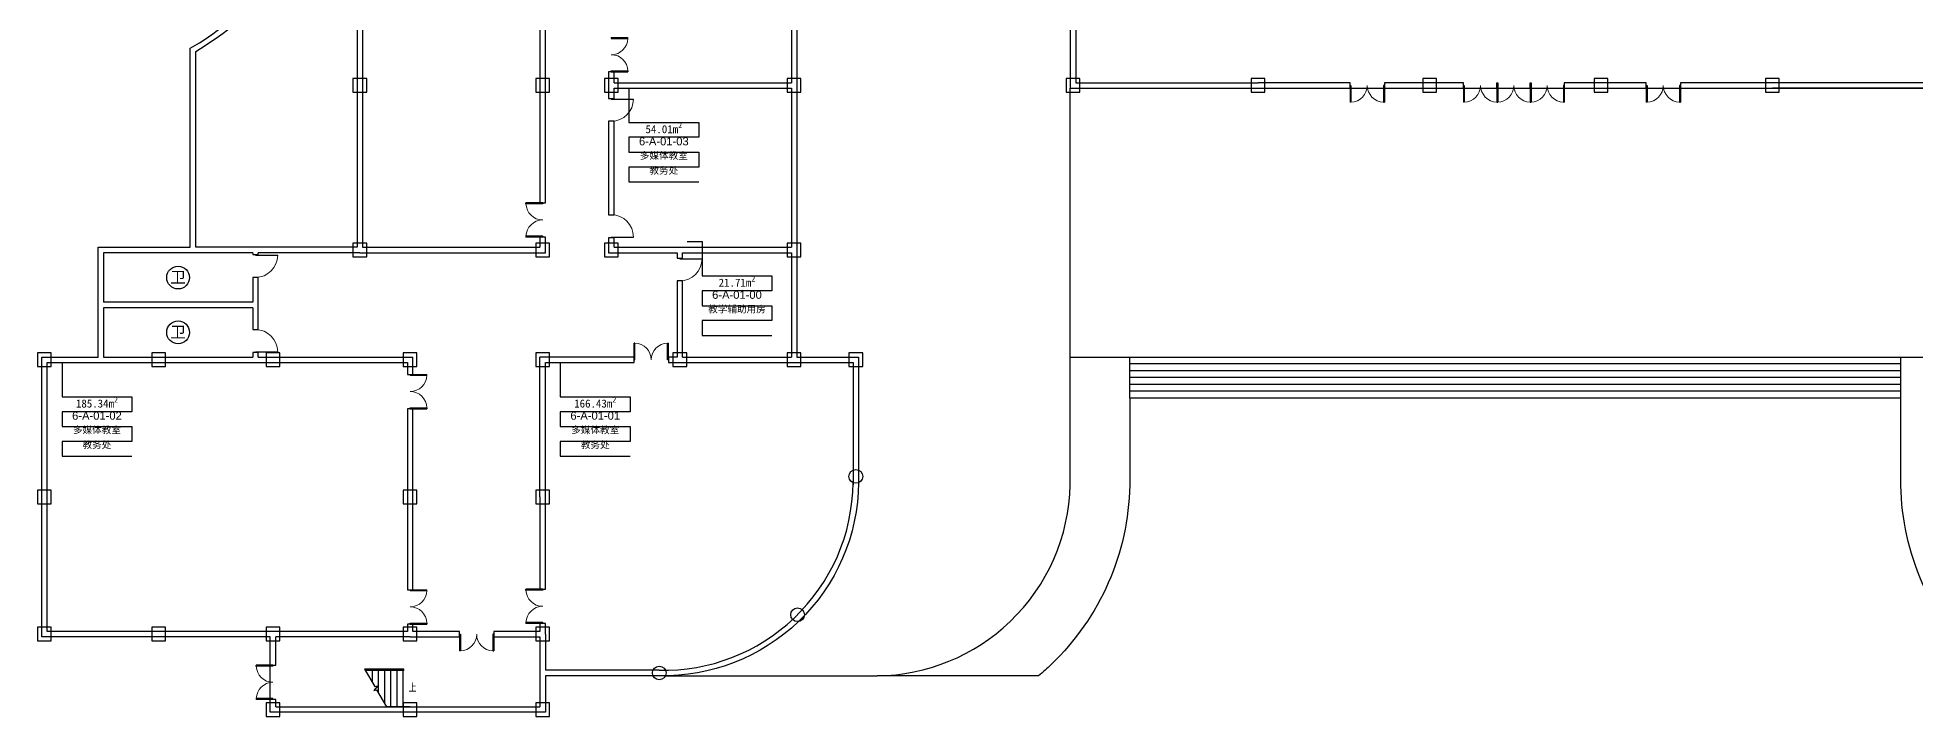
# Model space of a CAD drawing. Header units: millimetres. Extents: x 17250 to 146550, y 15000 to 99000.
# Drawn here: x 17250 to 99407, y 15000 to 44694 of the extents above; entities that cross this region are included whole.
import ezdxf

# ---------------------------------------------------------------- set-up
doc = ezdxf.new("R2010")
doc.units = ezdxf.units.MM
for name, color, linetype in [('4.1结构柱', 7, 'Continuous'), ('4.2墙体', 7, 'Continuous'), ('5面积', 7, 'Continuous'), ('6房间号', 7, 'Continuous'), ('7用途', 6, 'Continuous'), ('8单位', 4, 'Continuous')]:
    doc.layers.add(name, color=color, linetype=linetype)
doc.styles.add('_TCH_DIM', font='SIMPLEX', dxfattribs={"bigfont": 'GBCBIG'})
doc.styles.add('丙图', font='arial.ttf', dxfattribs={"height": 900})
doc.styles.add('乙图', font='arial.ttf', dxfattribs={"height": 600})

# ---------------------------------------------------------------- blocks, each defined once
blk = doc.blocks.new('$DorLib2D$00000002')
for p, q in [((-0.5, 0), (-0.5, 0.4875)), ((-0.475, 0.4875), (-0.5, 0.4875)), ((-0.5, 0), (-0.475, 0)), ((-0.475, 0), (-0.475, 0.4875)), ((0.475, 0), (0.475, 0.4875)), ((0.475, 0.4875), (0.5, 0.4875)), ((0.5, 0), (0.475, 0)), ((0.5, 0), (0.5, 0.4875))]:
    blk.add_line(p, q)
at = {"lineweight": 13}
for centre, start, end in [((-0.4875, 0), 0, 88.53072), ((0.4875, 0), 91.46928, 180)]:
    blk.add_arc(centre, 0.4875, start, end, dxfattribs=at)
blk = doc.blocks.new('$DorLib2D$00000003')
blk.add_line((0.47, 0), (0.47, 0.97))
at = {"lineweight": 13}
blk.add_arc((0.47, 0), 0.97, 90, 180, dxfattribs=at)
blk = doc.blocks.new('_FZHK')
blk.add_lwpolyline([(-0.5, -0.5), (0.5, -0.5), (0.5, 0.5), (-0.5, 0.5)], close=True)
blk = doc.blocks.new('_YZHK')
blk.add_circle((0, 0), 0.5)

msp = doc.modelspace()

# ---------------------------------------------------------------- linework, layer by layer
at = {"layer": '4.2墙体'}
for p, q in [((31230, 49800), (31230, 42600)), ((31470, 49680), (31470, 42600)), ((50230, 49800), (50230, 42720)), ((62670, 49920), (62670, 42720)), ((39230, 47730), (39230, 42600)), ((39470, 42600), (39470, 47730)), ((24170, 35520), (24170, 44090)), ((42470, 43194), (42230, 43194)), ((42230, 43194), (42230, 42720)), ((42470, 42720), (42470, 43194)), ((31230, 42600), (31230, 35520)), ((31470, 42600), (31470, 35520)), ((39230, 42600), (39230, 37465)), ((39470, 37465), (39470, 42600)), ((42230, 42720), (42230, 42030)), ((42230, 42030), (42470, 42030)), ((42470, 42720), (50230, 42720)), ((42470, 42030), (42470, 42480)), ((42470, 42480), (50230, 42480)), ((50230, 42480), (50230, 35520)), ((62430, 42480), (70650, 42480)), ((62670, 42720), (70650, 42720)), ((74674, 42720), (70650, 42720)), ((70650, 42480), (74674, 42480)), ((74674, 42480), (74674, 42720)), ((78150, 42720), (76174, 42720)), ((76174, 42720), (76174, 42480)), ((76174, 42480), (78150, 42480)), ((79632, 42720), (78150, 42720)), ((78150, 42480), (79632, 42480)), ((79632, 42480), (79632, 42720)), ((81089, 42720), (81132, 42720)), ((81089, 42480), (81089, 42720)), ((81132, 42480), (81089, 42480)), ((81132, 42720), (81132, 42480)), ((82546, 42720), (82589, 42720)), ((82546, 42480), (82546, 42720)), ((82589, 42480), (82546, 42480)), ((82589, 42720), (82589, 42480)), ((85650, 42720), (84046, 42720)), ((84046, 42720), (84046, 42480)), ((84046, 42480), (85650, 42480)), ((87626, 42720), (85650, 42720)), ((85650, 42480), (87626, 42480)), ((87626, 42480), (87626, 42720)), ((93150, 42720), (89126, 42720)), ((89126, 42720), (89126, 42480)), ((89126, 42480), (93150, 42480)), ((101130, 42720), (93150, 42720)), ((101370, 42480), (93150, 42480)), ((42230, 41030), (42230, 36940)), ((42470, 41030), (42230, 41030)), ((42470, 36940), (42470, 41030)), ((39230, 37465), (39470, 37465)), ((42230, 36940), (42470, 36940)), ((26785, 35520), (24170, 35520)), ((31230, 35520), (26785, 35520)), ((31470, 35520), (39230, 35520)), ((39470, 35965), (39230, 35965)), ((39230, 35965), (39230, 35520)), ((39470, 35280), (39470, 35965)), ((42470, 35940), (42230, 35940)), ((42230, 35940), (42230, 35280)), ((42470, 35520), (42470, 35940)), ((42470, 35520), (45350, 35520)), ((45350, 35520), (50230, 35520)), ((26665, 35280), (20135, 35280)), ((20135, 35280), (20135, 33114)), ((26665, 35280), (26665, 35202)), ((26665, 35202), (26905, 35202)), ((31350, 35280), (26905, 35280)), ((26905, 35202), (26905, 35280)), ((31350, 35280), (39470, 35280)), ((42230, 35280), (45230, 35280)), ((45230, 35280), (45230, 35047)), ((45230, 35047), (45470, 35047)), ((45470, 35280), (50230, 35280)), ((45470, 35047), (45470, 35280)), ((50230, 35280), (50230, 30720)), ((26905, 34202), (26665, 34202)), ((26665, 34202), (26665, 33114)), ((26905, 32994), (26905, 34202)), ((45470, 34047), (45230, 34047)), ((45230, 34047), (45230, 30720)), ((45470, 30720), (45470, 34047)), ((26665, 33114), (20135, 33114)), ((20135, 32874), (20135, 30720)), ((26665, 32874), (20135, 32874)), ((26665, 32874), (26665, 31921)), ((26905, 31921), (26905, 32994)), ((26665, 31921), (26905, 31921)), ((17670, 24600), (17670, 30480)), ((17670, 30480), (20015, 30480)), ((20015, 30480), (22550, 30480)), ((20135, 30720), (22550, 30720)), ((22550, 30720), (26665, 30720)), ((22550, 30480), (26785, 30480)), ((26905, 30921), (26665, 30921)), ((26665, 30921), (26665, 30720)), ((26785, 30480), (27550, 30480)), ((26905, 30720), (26905, 30921)), ((26905, 30720), (27550, 30720)), ((27550, 30720), (33670, 30720)), ((27550, 30480), (33430, 30480)), ((33430, 30480), (33430, 29961)), ((33670, 29961), (33670, 30720)), ((39230, 24600), (39230, 30720)), ((43349, 30720), (39230, 30720)), ((39470, 24600), (39470, 30480)), ((39470, 30480), (43349, 30480)), ((43349, 30480), (43349, 30720)), ((45230, 30720), (44849, 30720)), ((44849, 30720), (44849, 30480)), ((44849, 30480), (45350, 30480)), ((45350, 30480), (50350, 30480)), ((45470, 30720), (50230, 30720)), ((50350, 30480), (52930, 30480)), ((52930, 30480), (52930, 25135)), ((33430, 29961), (33670, 29961)), ((33670, 28461), (33430, 28461)), ((33430, 28461), (33430, 24600)), ((33670, 24600), (33670, 28461)), ((17670, 18720), (17670, 24600)), ((33430, 24600), (33430, 20543)), ((33670, 20543), (33670, 24600)), ((39230, 24600), (39230, 20566)), ((39470, 20566), (39470, 24600)), ((33430, 20543), (33670, 20543)), ((39230, 20566), (39470, 20566)), ((33670, 19043), (33430, 19043)), ((33430, 19043), (33430, 18720)), ((33670, 18720), (33670, 19043)), ((39470, 19066), (39230, 19066)), ((39230, 19066), (39230, 18720)), ((39470, 18600), (39470, 19066)), ((22550, 18720), (17670, 18720)), ((27430, 18720), (22550, 18720)), ((33430, 18720), (27430, 18720)), ((33550, 18480), (27670, 18480)), ((27670, 17242), (27670, 18480)), ((33550, 18480), (35711, 18480)), ((35711, 18720), (33670, 18720)), ((35711, 18480), (35711, 18720)), ((39230, 18720), (37211, 18720)), ((37211, 18720), (37211, 18480)), ((37211, 18480), (39230, 18480)), ((39230, 18480), (39230, 16900)), ((39470, 18600), (39470, 17020)), ((27430, 17242), (27670, 17242)), ((33250, 17070), (31559, 17070)), ((31559, 17070), (32000, 16306)), ((33280, 17070), (31559, 17070)), ((33280, 17010), (31593, 17010)), ((31630, 16946), (31630, 17010)), ((31900, 16479), (31900, 17010)), ((32170, 16011), (32170, 17010)), ((32440, 15544), (32440, 17010)), ((32710, 15420), (32710, 17010)), ((32980, 15420), (32980, 17010)), ((33250, 15420), (33250, 17010)), ((33280, 17010), (33280, 17070)), ((39230, 16900), (39230, 15420)), ((44450, 17020), (39470, 17020)), ((27670, 15742), (27430, 15742)), ((27670, 15420), (27670, 15742)), ((32130, 16340), (31958, 16134)), ((31958, 16134), (32080, 16167)), ((32000, 16306), (32130, 16340)), ((32080, 16167), (32511, 15420)), ((27670, 15420), (33550, 15420)), ((33550, 15420), (32511, 15420)), ((33550, 15420), (39230, 15420))]:
    msp.add_line(p, q, dxfattribs=at)
for points in [[(44450, 16780), (44450, 16780), (39470, 16780), (39470, 15180), (33550, 15180), (27430, 15180), (27430, 15742), (27430, 18480), (22550, 18480), (17430, 18480), (17430, 24600), (17430, 30720), (19895, 30720), (19895, 32994), (19895, 35520), (23930, 35520), (23930, 44228, 0.156367), (28921, 49680)], [(50470, 49800), (50470, 42600), (50470, 35400), (50470, 30720), (53170, 30720), (53172, 25226, -0.201695), (50541, 19151, -0.198928), (44450, 16780)], [(44724, 16778), (53984, 16778, 0.190592), (59801, 19151, 0.198857), (62430, 25133), (62430, 42480)], [(102754, 16778, -0.016665), (102201, 17274, -0.199556), (98770, 25106), (98770, 30720)], [(98770, 28920), (65030, 28920), (65030, 25106, -0.199556), (61599, 17274, -0.016665), (61046, 16778), (53984, 16778)]]:
    msp.add_lwpolyline(points, format="xyb", dxfattribs=at)
for points in [[(62430, 49680), (62430, 42480), (62430, 42480), (101370, 42480)], [(62430, 30720), (101370, 30720)], [(65030, 28920), (65030, 30720)], [(98770, 30420), (65030, 30420)], [(98770, 30120), (65030, 30120)], [(98770, 29820), (65030, 29820)], [(98770, 29520), (65030, 29520)], [(98770, 29220), (65030, 29220)]]:
    msp.add_lwpolyline(points, dxfattribs=at)
for centre in [(23400, 34197), (23400, 31797)]:
    msp.add_circle(centre, 500, dxfattribs=at)
for centre, radius, start, end in [((17922, 54739), 12347, 300.39962, 335.8113), ((44633, 25317), 8299, 313.54118, 359.3613), ((44633, 25317), 8299, 268.73588, 313.54118)]:
    msp.add_arc(centre, radius, start, end, dxfattribs=at)
at = {"layer": 'Defpoints'}
for points in [[(42470, 42480), (43120, 42480), (43120, 40980), (46178, 40980), (46178, 40330), (43120, 40330), (43120, 39680), (46178, 39680), (46178, 39030), (43120, 39030), (43120, 38380), (46178, 38380)], [(45670, 35767), (46320, 35767), (46320, 34267), (49378, 34267), (49378, 33617), (46320, 33617), (46320, 32967), (49378, 32967), (49378, 32317), (46320, 32317), (46320, 31667), (49378, 31667)], [(17670, 30480), (18320, 30480), (18320, 28980), (21378, 28980), (21378, 28330), (18320, 28330), (18320, 27680), (21378, 27680), (21378, 27030), (18320, 27030), (18320, 26380), (21378, 26380)], [(39470, 30480), (40120, 30480), (40120, 28980), (43178, 28980), (43178, 28330), (40120, 28330), (40120, 27680), (43178, 27680), (43178, 27030), (40120, 27030), (40120, 26380), (43178, 26380)]]:
    msp.add_lwpolyline(points, dxfattribs=at)

# ---------------------------------------------------------------- block references
at = {"layer": '4.1结构柱', "xscale": 600, "yscale": 600, "zscale": 600}
for name, p in [('_FZHK', (31350, 42600)), ('_FZHK', (39350, 42600)), ('_FZHK', (42350, 42600)), ('_FZHK', (50350, 42600)), ('_FZHK', (62550, 42600)), ('_FZHK', (70650, 42600)), ('_FZHK', (78150, 42600)), ('_FZHK', (31350, 35400)), ('_FZHK', (39350, 35400)), ('_FZHK', (42350, 35400)), ('_FZHK', (50350, 35400)), ('_FZHK', (17550, 30600)), ('_FZHK', (22550, 30600)), ('_FZHK', (27550, 30600)), ('_FZHK', (33550, 30600)), ('_FZHK', (39350, 30600)), ('_FZHK', (45350, 30600)), ('_FZHK', (50350, 30600)), ('_FZHK', (53050, 30600)), ('_YZHK', (53050, 25500)), ('_FZHK', (17550, 24600)), ('_FZHK', (33550, 24600)), ('_FZHK', (39350, 24600)), ('_YZHK', (50501, 19449)), ('_FZHK', (17550, 18600)), ('_FZHK', (22550, 18600)), ('_FZHK', (27550, 18600)), ('_FZHK', (33550, 18600)), ('_FZHK', (39350, 18600)), ('_YZHK', (44450, 16900)), ('_FZHK', (27550, 15300)), ('_FZHK', (33550, 15300)), ('_FZHK', (39350, 15300))]:
    msp.add_blockref(name, p, dxfattribs=at)
at = {"layer": '4.1结构柱', "xscale": 600, "yscale": 600, "zscale": 600, "rotation": 90}
for p in [(85650, 42600), (93150, 42600)]:
    msp.add_blockref('_FZHK', p, dxfattribs=at)
at = {"layer": '4.2墙体'}
for name, p, xscale, yscale, zscale, rotation in [('$DorLib2D$00000002', (42350, 43944), 1500, 1500, 1500, 270), ('$DorLib2D$00000003', (42350, 41530), -1000, 1000, -1000, 270), ('$DorLib2D$00000002', (80382, 42600), 1500, 1500, 1500, 180), ('$DorLib2D$00000002', (81839, 42600), 1500, 1500, 1500, 180), ('$DorLib2D$00000002', (83296, 42600), 1500, 1500, 1500, 180), ('$DorLib2D$00000002', (88376, 42600), 1500, 1500, 1500, 180), ('$DorLib2D$00000002', (39350, 36715), 1500, 1500, 1500, 90), ('$DorLib2D$00000003', (42350, 36440), 1000, 1000, 1000, 270), ('$DorLib2D$00000003', (26785, 34702), -1000, 1000, -1000, 270.0000000000637), ('$DorLib2D$00000003', (45350, 34547), 1000, -1000, 1000, 90), ('$DorLib2D$00000003', (26785, 31421), 1000, 1000, 1000, 270.0000000000725), ('$DorLib2D$00000002', (33550, 29211), -1500, -1500, -1500, 90.00000000000216), ('$DorLib2D$00000002', (33550, 19793), 1500, -1500, 1500, 90.0000000000011), ('$DorLib2D$00000002', (39350, 19816), 1500, 1500, 1500, 90), ('$DorLib2D$00000002', (36461, 18600), 1500, 1500, 1500, 180), ('$DorLib2D$00000002', (27550, 16492), 1500, 1500, 1500, 90)]:
    msp.add_blockref(name, p, dxfattribs=dict(at, xscale=xscale, yscale=yscale, zscale=zscale, rotation=rotation))
at = {"layer": '4.2墙体', "xscale": 1500, "zscale": 1500}
for p, yscale in [((75424, 42600), -1500), ((44099, 30600), 1500)]:
    msp.add_blockref('$DorLib2D$00000002', p, dxfattribs=dict(at, yscale=yscale))

# ---------------------------------------------------------------- texts
at = {"layer": '4.2墙体', "style": '_TCH_DIM'}
msp.add_text('上', height=338, dxfattribs=at).set_placement((33490, 16070))
at = {"layer": '4.2墙体', "char_height": 500, "attachment_point": 5, "style": '丙图'}
for insert in [(23400, 34197), (23400, 31797)]:
    msp.add_mtext('{\\fSimSun|b0|i0|c134|p2;卫}', dxfattribs=dict(at, insert=insert))
at = {"layer": '5面积', "char_height": 350, "attachment_point": 1}
for s, heights, insert in [('\\A1;\\pxqc;54.01m{\\H0.7x;\\S2^ ;}', [-357], (43120, 40980)), ('\\A1;\\pxqc;21.71m{\\H0.7x;\\S2^ ;}', [-351], (46320, 34267)), ('\\A1;\\pxqc;185.34m{\\H0.7x;\\S2^ ;}', [-358], (18320, 28980)), ('\\A1;\\pxqc;166.43m{\\H0.7x;\\S2^ ;}', [-358], (40120, 28980))]:
    msp.add_mtext_dynamic_manual_height_columns(s, width=3058.05, gutter_width=2250, heights=heights, dxfattribs=dict(at, insert=insert))
at = {"layer": '6房间号', "char_height": 350, "attachment_point": 1, "style": '乙图'}
for s, heights, insert in [('\\A1;\\pxqc;6-A-01-03', [-358], (43120, 40330)), ('\\A1;\\pxqc;6-A-01-00', [-357], (46320, 33617)), ('\\A1;\\pxqc;6-A-01-02', [-357], (18320, 28330)), ('\\A1;\\pxqc;6-A-01-01', [-357], (40120, 28330))]:
    msp.add_mtext_dynamic_manual_height_columns(s, width=3058.05, gutter_width=2250, heights=heights, dxfattribs=dict(at, insert=insert))
at = {"layer": '7用途', "char_height": 300, "attachment_point": 1, "style": '丙图'}
for s, heights, insert in [('\\pxqc;{\\fSimSun|b0|i0|c134|p2;多媒体教室}', [-397], (43120, 39680)), ('\\pxqc;{\\fSimSun|b0|i0|c134|p2;教学辅助用房}', [-396], (46320, 32967)), ('\\pxqc;{\\fSimSun|b0|i0|c134|p2;多媒体教室}', [-397], (18320, 27680)), ('\\pxqc;{\\fSimSun|b0|i0|c134|p2;多媒体教室}', [-397], (40120, 27680))]:
    msp.add_mtext_dynamic_manual_height_columns(s, width=3058.05, gutter_width=4500, heights=heights, dxfattribs=dict(at, insert=insert))
at = {"layer": '8单位', "char_height": 300, "attachment_point": 1, "style": '丙图'}
for insert in [(43120, 39030), (18320, 27030), (40120, 27030)]:
    msp.add_mtext_dynamic_manual_height_columns('\\pxqc;{\\fSimSun|b0|i0|c134|p2;教务处}', width=3058.05, gutter_width=4500, heights=[-397], dxfattribs=dict(at, insert=insert))

doc.saveas('drawing.dxf')
